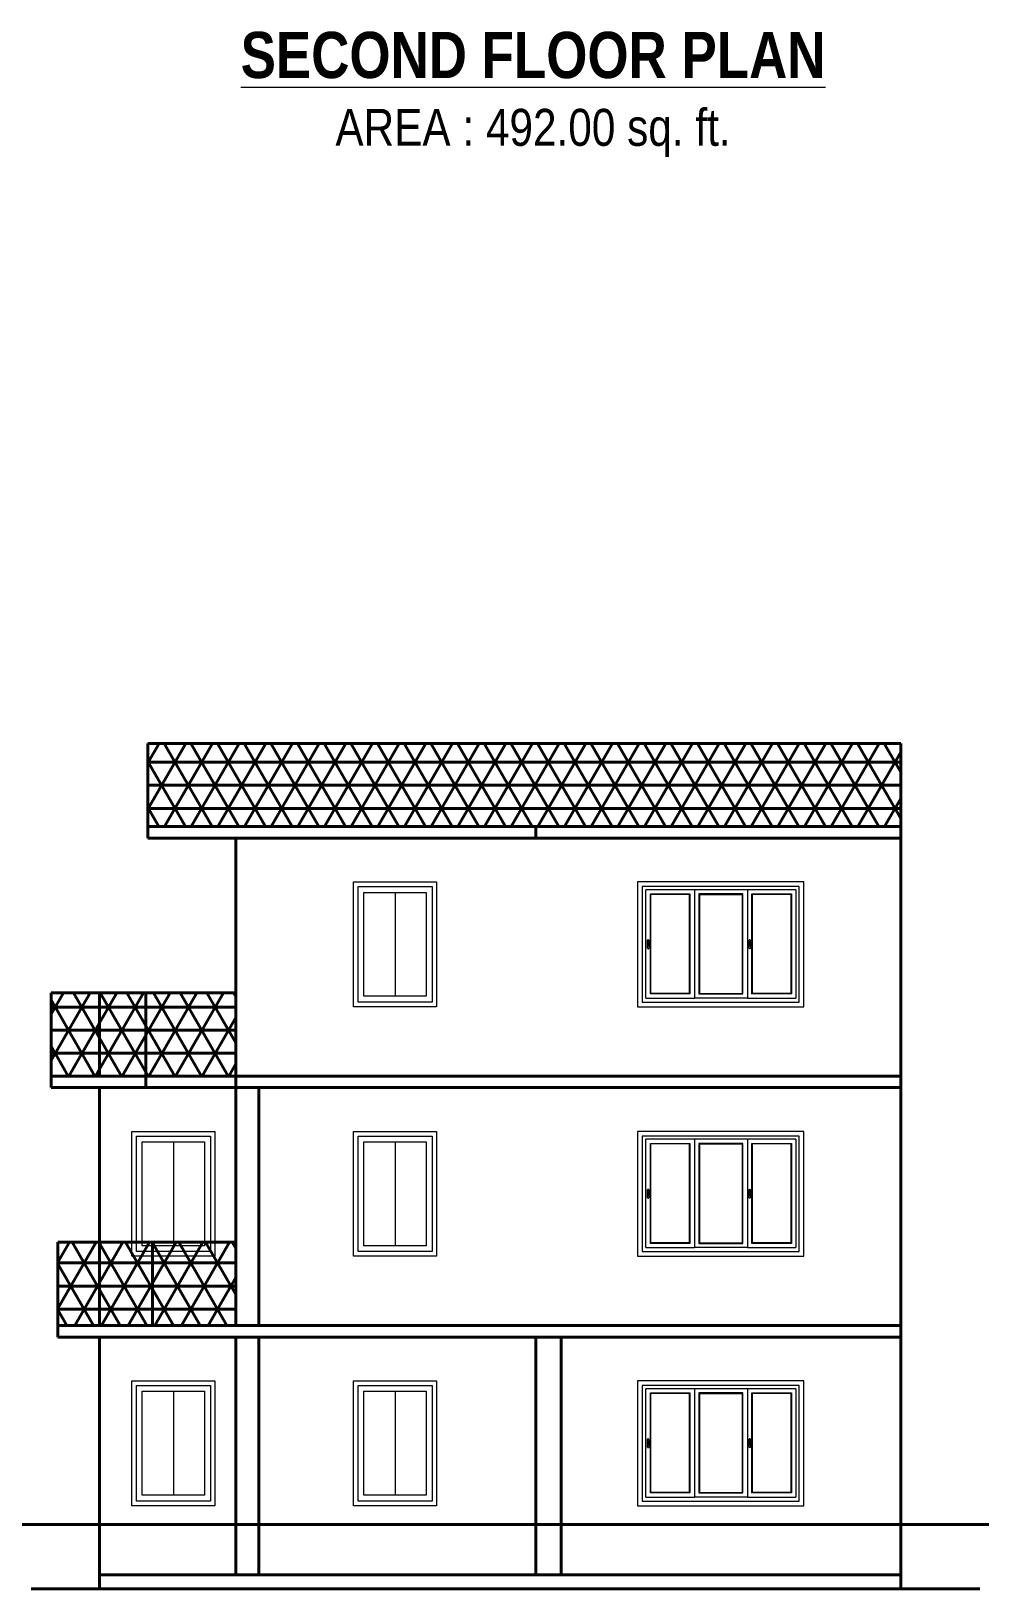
# Model space of a CAD drawing. Header units: inches. Extents: x 141029 to 166402, y -23568 to -18036.
# Drawn here: x 151082 to 151492, y -22550 to -21876 of the extents above; entities that cross this region are included whole.
import ezdxf

# ---------------------------------------------------------------- set-up
doc = ezdxf.new("R2010")
doc.units = ezdxf.units.IN
doc.header["$LTSCALE"] = 0.5
doc.header["$MEASUREMENT"] = 0
for name, color, linetype, lineweight in [('PARAPET', 50, 'Continuous', 13), ('Text-100.w', 254, 'Continuous', 9), ('wall', 1, 'Continuous', 40), ('window', 4, 'Continuous', 13)]:
    doc.layers.add(name, color=color, linetype=linetype, lineweight=lineweight)
doc.styles.add('arial', font='arial.ttf')

msp = doc.modelspace()

# ---------------------------------------------------------------- hatches: boundary and pattern name
at = {"layer": 'wall'}
h = msp.add_hatch(dxfattribs=at)
h.set_pattern_fill('NET3', color=256, scale=80, style=0)
h.set_pattern_definition([(0, (-4313.39, -352.017), (0, 10), []), (60, (-4313.39, -352.017), (-8.66025404, 5), []), (120, (-4313.39, -352.017), (-8.66025404, -5), [])])
h.paths.add_polyline_path([(151132.22, -22183.86), (151132.22, -22219.86), (151458.22, -22219.86), (151458.22, -22183.86)])
h = msp.add_hatch(dxfattribs=at)
h.set_pattern_fill('NET3', color=256, scale=80, style=0)
h.set_pattern_definition([(0, (-3845.71, -318.047), (0, 10), []), (60, (-3845.71, -318.047), (-8.66025404, 5), []), (120, (-3845.71, -318.047), (-8.66025404, -5), [])])
h.paths.add_polyline_path([(151090.22, -22327.86), (151111.22, -22327.86), (151111.22, -22291.86), (151090.22, -22291.86)])
h.paths.add_polyline_path([(151131.22, -22291.86), (151111.22, -22291.86), (151111.22, -22327.86), (151131.22, -22327.86)])
h.paths.add_polyline_path([(151131.22, -22327.86), (151170.22, -22327.86), (151170.22, -22291.86), (151131.22, -22291.86)])
h = msp.add_hatch(dxfattribs=at)
h.set_pattern_fill('NET3', color=256, scale=80, style=0)
h.set_pattern_definition([(0, (-3394.363, -328.788), (0, 10), []), (60, (-3394.363, -328.788), (-8.66025404, 5), []), (120, (-3394.363, -328.788), (-8.66025404, -5), [])])
h.paths.add_polyline_path([(151170.22, -22399.86), (151134.22, -22399.86), (151134.22, -22435.86), (151170.22, -22435.86)])
h.paths.add_polyline_path([(151111.22, -22435.86), (151134.22, -22435.86), (151134.22, -22399.86), (151111.22, -22399.86)])
h.paths.add_polyline_path([(151111.22, -22399.86), (151093.22, -22399.86), (151093.22, -22435.86), (151111.22, -22435.86)])

# ---------------------------------------------------------------- linework, layer by layer
at = {"layer": 'PARAPET'}
for p, q in [((151359.53, -22243.86), (151344.22, -22243.86)), ((151344.22, -22243.86), (151344.22, -22257.09)), ((151399.56, -22243.86), (151359.53, -22243.86)), ((151416.22, -22243.86), (151399.56, -22243.86)), ((151416.22, -22257.09), (151416.22, -22243.86)), ((151346.22, -22245.86), (151346.22, -22257.09)), ((151359.53, -22245.86), (151346.22, -22245.86)), ((151399.56, -22245.86), (151359.53, -22245.86)), ((151414.22, -22245.86), (151399.56, -22245.86)), ((151414.22, -22257.09), (151414.22, -22245.86)), ((151344.22, -22257.09), (151344.22, -22281.05)), ((151346.22, -22257.09), (151346.22, -22281.05)), ((151414.22, -22281.05), (151414.22, -22257.09)), ((151416.22, -22281.05), (151416.22, -22257.09)), ((151344.22, -22281.05), (151344.22, -22297.86)), ((151346.22, -22281.05), (151346.22, -22295.86)), ((151414.22, -22295.86), (151414.22, -22281.05)), ((151416.22, -22297.86), (151416.22, -22281.05)), ((151344.22, -22297.86), (151359.53, -22297.86)), ((151346.22, -22295.86), (151359.53, -22295.86)), ((151359.53, -22295.86), (151399.56, -22295.86)), ((151359.53, -22297.86), (151399.56, -22297.86)), ((151399.56, -22295.86), (151414.22, -22295.86)), ((151399.56, -22297.86), (151416.22, -22297.86)), ((151359.53, -22351.86), (151344.22, -22351.86)), ((151344.22, -22351.86), (151344.22, -22365.09)), ((151399.56, -22351.86), (151359.53, -22351.86)), ((151416.22, -22351.86), (151399.56, -22351.86)), ((151416.22, -22365.09), (151416.22, -22351.86)), ((151346.22, -22353.86), (151346.22, -22365.09)), ((151359.53, -22353.86), (151346.22, -22353.86)), ((151399.56, -22353.86), (151359.53, -22353.86)), ((151414.22, -22353.86), (151399.56, -22353.86)), ((151414.22, -22365.09), (151414.22, -22353.86)), ((151344.22, -22365.09), (151344.22, -22389.05)), ((151346.22, -22365.09), (151346.22, -22389.05)), ((151414.22, -22389.05), (151414.22, -22365.09)), ((151416.22, -22389.05), (151416.22, -22365.09)), ((151344.22, -22389.05), (151344.22, -22405.86)), ((151346.22, -22389.05), (151346.22, -22403.86)), ((151414.22, -22403.86), (151414.22, -22389.05)), ((151416.22, -22405.86), (151416.22, -22389.05)), ((151344.22, -22405.86), (151359.53, -22405.86)), ((151346.22, -22403.86), (151359.53, -22403.86)), ((151359.53, -22403.86), (151399.56, -22403.86)), ((151359.53, -22405.86), (151399.56, -22405.86)), ((151399.56, -22403.86), (151414.22, -22403.86)), ((151399.56, -22405.86), (151416.22, -22405.86)), ((151359.53, -22459.86), (151344.22, -22459.86)), ((151344.22, -22459.86), (151344.22, -22473.09)), ((151399.56, -22459.86), (151359.53, -22459.86)), ((151416.22, -22459.86), (151399.56, -22459.86)), ((151416.22, -22473.09), (151416.22, -22459.86)), ((151346.22, -22461.86), (151346.22, -22473.09)), ((151359.53, -22461.86), (151346.22, -22461.86)), ((151399.56, -22461.86), (151359.53, -22461.86)), ((151414.22, -22461.86), (151399.56, -22461.86)), ((151414.22, -22473.09), (151414.22, -22461.86)), ((151344.22, -22473.09), (151344.22, -22497.05)), ((151346.22, -22473.09), (151346.22, -22497.05)), ((151414.22, -22497.05), (151414.22, -22473.09)), ((151416.22, -22497.05), (151416.22, -22473.09)), ((151344.22, -22497.05), (151344.22, -22513.86)), ((151346.22, -22497.05), (151346.22, -22511.86)), ((151414.22, -22511.86), (151414.22, -22497.05)), ((151416.22, -22513.86), (151416.22, -22497.05)), ((151344.22, -22513.86), (151359.53, -22513.86)), ((151346.22, -22511.86), (151359.53, -22511.86)), ((151359.53, -22511.86), (151399.56, -22511.86)), ((151359.53, -22513.86), (151399.56, -22513.86)), ((151399.56, -22511.86), (151414.22, -22511.86)), ((151399.56, -22513.86), (151416.22, -22513.86))]:
    msp.add_line(p, q, dxfattribs=at)
at = {"layer": 'wall'}
for p, q in [((151132.22, -22183.86), (151132.22, -22224.86)), ((151132.22, -22183.86), (151458.22, -22183.86)), ((151458.22, -22183.86), (151458.22, -22549.86)), ((151132.22, -22219.86), (151458.22, -22219.86)), ((151132.22, -22224.86), (151458.22, -22224.86)), ((151170.22, -22224.86), (151170.22, -22332.86)), ((151300.22, -22224.86), (151300.22, -22219.86)), ((151090.22, -22291.86), (151170.22, -22291.86)), ((151090.22, -22332.86), (151090.22, -22291.86)), ((151111.22, -22291.86), (151111.22, -22327.86)), ((151131.22, -22291.86), (151131.22, -22332.86)), ((151090.22, -22327.86), (151458.22, -22327.86)), ((151090.22, -22332.86), (151458.22, -22332.86)), ((151111.22, -22332.86), (151111.22, -22435.86)), ((151170.22, -22435.86), (151170.22, -22328.86)), ((151180.22, -22435.86), (151180.22, -22332.86)), ((151093.22, -22440.86), (151093.22, -22399.86)), ((151093.22, -22399.86), (151170.22, -22399.86)), ((151134.22, -22399.86), (151134.22, -22435.86)), ((151093.22, -22435.86), (151458.22, -22435.86)), ((151093.22, -22440.86), (151458.22, -22440.86)), ((151111.22, -22549.86), (151111.22, -22440.86)), ((151111.22, -22440.86), (151111.22, -22549.86)), ((151170.22, -22543.86), (151170.22, -22440.86)), ((151180.22, -22440.86), (151180.22, -22543.86)), ((151300.22, -22440.86), (151300.22, -22543.86)), ((151311.22, -22440.86), (151311.22, -22543.86)), ((151111.22, -22543.86), (151458.22, -22543.86)), ((151111.22, -22543.86), (151111.22, -22549.86)), ((151081.61, -22549.86), (151492.49, -22549.86))]:
    msp.add_line(p, q, dxfattribs=at)
msp.add_xline((165204.7, -22521.97), (1, 0), dxfattribs=at)
at = {"layer": 'window'}
for p, q in [((151221.22, -22243.86), (151257.22, -22243.86)), ((151221.22, -22297.86), (151221.22, -22243.86)), ((151257.22, -22243.86), (151257.22, -22297.86)), ((151223.22, -22245.86), (151255.22, -22245.86)), ((151223.22, -22295.86), (151223.22, -22245.86)), ((151225.72, -22293.36), (151225.72, -22248.36)), ((151225.72, -22248.36), (151252.72, -22248.36)), ((151239.22, -22248.36), (151239.22, -22293.36)), ((151252.72, -22248.36), (151252.72, -22293.36)), ((151255.22, -22245.86), (151255.22, -22295.86)), ((151347.84, -22257.09), (151347.84, -22247.26)), ((151359.53, -22247.26), (151347.84, -22247.26)), ((151349.8, -22257.09), (151349.8, -22249.06)), ((151349.8, -22249.06), (151359.53, -22249.06)), ((151350.05, -22249.28), (151349.8, -22249.06)), ((151350.05, -22257.09), (151350.05, -22249.28)), ((151359.53, -22249.28), (151350.05, -22249.28)), ((151399.56, -22247.26), (151359.53, -22247.26)), ((151359.53, -22249.06), (151366.87, -22249.06)), ((151366.63, -22249.28), (151359.53, -22249.28)), ((151366.63, -22249.28), (151366.87, -22249.06)), ((151366.63, -22249.28), (151366.63, -22257.09)), ((151366.87, -22249.06), (151366.87, -22257.09)), ((151368.84, -22247.26), (151368.84, -22257.09)), ((151389.87, -22249.06), (151370.8, -22249.06)), ((151370.8, -22249.06), (151370.8, -22257.09)), ((151371.05, -22249.28), (151370.8, -22249.06)), ((151371.05, -22249.28), (151371.05, -22257.09)), ((151371.05, -22249.28), (151389.63, -22249.28)), ((151389.63, -22249.28), (151389.87, -22249.06)), ((151389.63, -22257.09), (151389.63, -22249.28)), ((151389.87, -22257.09), (151389.87, -22249.06)), ((151391.84, -22247.26), (151391.84, -22257.09)), ((151393.8, -22257.09), (151393.8, -22249.06)), ((151393.8, -22249.06), (151399.56, -22249.06)), ((151394.05, -22249.28), (151393.8, -22249.06)), ((151394.05, -22257.09), (151394.05, -22249.28)), ((151399.56, -22249.28), (151394.05, -22249.28)), ((151412.84, -22247.26), (151399.56, -22247.26)), ((151399.56, -22249.06), (151410.87, -22249.06)), ((151410.63, -22249.28), (151399.56, -22249.28)), ((151410.63, -22249.28), (151410.87, -22249.06)), ((151410.63, -22249.28), (151410.63, -22257.09)), ((151410.87, -22249.06), (151410.87, -22257.09)), ((151412.84, -22247.26), (151412.84, -22257.09)), ((151347.84, -22281.05), (151347.84, -22257.09)), ((151349.8, -22281.05), (151349.8, -22257.09)), ((151350.05, -22281.05), (151350.05, -22257.09)), ((151366.63, -22257.09), (151366.63, -22281.05)), ((151366.87, -22257.09), (151366.87, -22281.05)), ((151368.84, -22257.09), (151368.84, -22281.05)), ((151370.8, -22257.09), (151370.8, -22281.05)), ((151371.05, -22257.09), (151371.05, -22281.05)), ((151389.63, -22281.05), (151389.63, -22257.09)), ((151389.87, -22281.05), (151389.87, -22257.09)), ((151391.84, -22257.09), (151391.84, -22281.05)), ((151393.8, -22281.05), (151393.8, -22257.09)), ((151394.05, -22281.05), (151394.05, -22257.09)), ((151410.63, -22257.09), (151410.63, -22281.05)), ((151410.87, -22257.09), (151410.87, -22281.05)), ((151412.84, -22257.09), (151412.84, -22281.05)), ((151348.56, -22269.13), (151348.58, -22269.07)), ((151348.56, -22269.13), (151348.57, -22269.1)), ((151348.56, -22272.53), (151348.56, -22269.13)), ((151348.57, -22269.1), (151348.58, -22269.07)), ((151348.58, -22269.07), (151348.59, -22269.03)), ((151348.59, -22269.03), (151348.61, -22269)), ((151348.64, -22268.98), (151348.61, -22269)), ((151348.67, -22268.96), (151348.64, -22268.98)), ((151348.66, -22269.81), (151348.65, -22269.83)), ((151348.65, -22269.83), (151348.65, -22269.85)), ((151348.65, -22269.85), (151348.65, -22271.56)), ((151348.65, -22271.58), (151348.65, -22271.56)), ((151348.66, -22271.61), (151348.65, -22271.58)), ((151348.67, -22269.79), (151348.66, -22269.81)), ((151348.67, -22271.63), (151348.66, -22271.61)), ((151348.67, -22268.96), (151348.71, -22268.94)), ((151348.69, -22269.77), (151348.67, -22269.79)), ((151348.69, -22271.65), (151348.67, -22271.63)), ((151348.7, -22269.75), (151348.69, -22269.77)), ((151348.7, -22271.67), (151348.69, -22271.65)), ((151348.73, -22269.73), (151348.7, -22269.75)), ((151348.73, -22271.68), (151348.7, -22271.67)), ((151348.75, -22268.92), (151348.71, -22268.94)), ((151348.75, -22269.72), (151348.73, -22269.73)), ((151348.75, -22271.69), (151348.73, -22271.68)), ((151348.79, -22268.92), (151348.75, -22268.92)), ((151348.78, -22269.71), (151348.75, -22269.72)), ((151348.78, -22271.7), (151348.75, -22271.69)), ((151348.8, -22269.71), (151348.78, -22269.71)), ((151348.8, -22271.71), (151348.78, -22271.7)), ((151348.83, -22268.91), (151348.79, -22268.92)), ((151348.83, -22269.7), (151348.8, -22269.71)), ((151348.83, -22271.71), (151348.8, -22271.71)), ((151348.88, -22268.92), (151348.83, -22268.91)), ((151348.86, -22269.71), (151348.83, -22269.7)), ((151348.86, -22271.71), (151348.83, -22271.71)), ((151348.89, -22269.71), (151348.86, -22269.71)), ((151348.89, -22271.7), (151348.86, -22271.71)), ((151348.88, -22268.92), (151348.92, -22268.92)), ((151348.92, -22269.72), (151348.89, -22269.71)), ((151348.92, -22271.69), (151348.89, -22271.7)), ((151348.92, -22268.92), (151348.96, -22268.94)), ((151348.94, -22269.73), (151348.92, -22269.72)), ((151348.94, -22271.68), (151348.92, -22271.69)), ((151348.96, -22269.75), (151348.94, -22269.73)), ((151348.96, -22271.67), (151348.94, -22271.68)), ((151348.96, -22268.94), (151348.99, -22268.96)), ((151348.98, -22269.77), (151348.96, -22269.75)), ((151348.98, -22271.65), (151348.96, -22271.67)), ((151348.99, -22269.79), (151348.98, -22269.77)), ((151348.99, -22271.63), (151348.98, -22271.65)), ((151348.99, -22268.96), (151349.02, -22268.98)), ((151349.01, -22269.81), (151348.99, -22269.79)), ((151349.01, -22271.61), (151348.99, -22271.63)), ((151349.01, -22269.83), (151349.01, -22269.81)), ((151349.01, -22269.85), (151349.01, -22269.83)), ((151349.01, -22271.56), (151349.01, -22269.85)), ((151349.01, -22271.56), (151349.01, -22271.58)), ((151349.01, -22271.58), (151349.01, -22271.61)), ((151349.02, -22268.98), (151349.05, -22269)), ((151349.07, -22269.03), (151349.05, -22269)), ((151349.09, -22269.07), (151349.07, -22269.03)), ((151349.1, -22269.1), (151349.09, -22269.07)), ((151349.1, -22269.1), (151349.1, -22269.13)), ((151349.1, -22269.13), (151349.1, -22272.53)), ((151392.56, -22269.13), (151392.58, -22269.07)), ((151392.56, -22269.13), (151392.57, -22269.1)), ((151392.56, -22272.53), (151392.56, -22269.13)), ((151392.57, -22269.1), (151392.58, -22269.07)), ((151392.58, -22269.07), (151392.59, -22269.03)), ((151392.59, -22269.03), (151392.61, -22269)), ((151392.64, -22268.98), (151392.61, -22269)), ((151392.67, -22268.96), (151392.64, -22268.98)), ((151392.66, -22269.81), (151392.65, -22269.83)), ((151392.65, -22269.83), (151392.65, -22269.85)), ((151392.65, -22269.85), (151392.65, -22271.56)), ((151392.65, -22271.58), (151392.65, -22271.56)), ((151392.66, -22271.61), (151392.65, -22271.58)), ((151392.67, -22269.79), (151392.66, -22269.81)), ((151392.67, -22271.63), (151392.66, -22271.61)), ((151392.67, -22268.96), (151392.71, -22268.94)), ((151392.69, -22269.77), (151392.67, -22269.79)), ((151392.69, -22271.65), (151392.67, -22271.63)), ((151392.7, -22269.75), (151392.69, -22269.77)), ((151392.7, -22271.67), (151392.69, -22271.65)), ((151392.73, -22269.73), (151392.7, -22269.75)), ((151392.73, -22271.68), (151392.7, -22271.67)), ((151392.75, -22268.92), (151392.71, -22268.94)), ((151392.75, -22269.72), (151392.73, -22269.73)), ((151392.75, -22271.69), (151392.73, -22271.68)), ((151392.79, -22268.92), (151392.75, -22268.92)), ((151392.78, -22269.71), (151392.75, -22269.72)), ((151392.78, -22271.7), (151392.75, -22271.69)), ((151392.8, -22269.71), (151392.78, -22269.71)), ((151392.8, -22271.71), (151392.78, -22271.7)), ((151392.83, -22268.91), (151392.79, -22268.92)), ((151392.83, -22269.7), (151392.8, -22269.71)), ((151392.83, -22271.71), (151392.8, -22271.71)), ((151392.88, -22268.92), (151392.83, -22268.91)), ((151392.86, -22269.71), (151392.83, -22269.7)), ((151392.86, -22271.71), (151392.83, -22271.71)), ((151392.89, -22269.71), (151392.86, -22269.71)), ((151392.89, -22271.7), (151392.86, -22271.71)), ((151392.88, -22268.92), (151392.92, -22268.92)), ((151392.92, -22269.72), (151392.89, -22269.71)), ((151392.92, -22271.69), (151392.89, -22271.7)), ((151392.92, -22268.92), (151392.96, -22268.94)), ((151392.94, -22269.73), (151392.92, -22269.72)), ((151392.94, -22271.68), (151392.92, -22271.69)), ((151392.96, -22269.75), (151392.94, -22269.73)), ((151392.96, -22271.67), (151392.94, -22271.68)), ((151392.96, -22268.94), (151392.99, -22268.96)), ((151392.98, -22269.77), (151392.96, -22269.75)), ((151392.98, -22271.65), (151392.96, -22271.67)), ((151392.99, -22269.79), (151392.98, -22269.77)), ((151392.99, -22271.63), (151392.98, -22271.65)), ((151392.99, -22268.96), (151393.02, -22268.98)), ((151393.01, -22269.81), (151392.99, -22269.79)), ((151393.01, -22271.61), (151392.99, -22271.63)), ((151393.01, -22269.83), (151393.01, -22269.81)), ((151393.01, -22269.85), (151393.01, -22269.83)), ((151393.01, -22271.56), (151393.01, -22269.85)), ((151393.01, -22271.56), (151393.01, -22271.58)), ((151393.01, -22271.58), (151393.01, -22271.61)), ((151393.02, -22268.98), (151393.05, -22269)), ((151393.07, -22269.03), (151393.05, -22269)), ((151393.09, -22269.07), (151393.07, -22269.03)), ((151393.1, -22269.1), (151393.09, -22269.07)), ((151393.1, -22269.1), (151393.1, -22269.13)), ((151393.1, -22269.13), (151393.1, -22272.53)), ((151348.57, -22272.56), (151348.56, -22272.53)), ((151348.58, -22272.59), (151348.57, -22272.56)), ((151348.58, -22272.59), (151348.59, -22272.63)), ((151348.59, -22272.63), (151348.61, -22272.66)), ((151348.61, -22272.66), (151348.64, -22272.68)), ((151348.67, -22272.7), (151348.64, -22272.68)), ((151348.71, -22272.72), (151348.67, -22272.7)), ((151348.71, -22272.72), (151348.75, -22272.74)), ((151348.79, -22272.74), (151348.75, -22272.74)), ((151348.83, -22272.75), (151348.79, -22272.74)), ((151348.83, -22272.75), (151348.88, -22272.74)), ((151348.88, -22272.74), (151348.92, -22272.74)), ((151348.96, -22272.72), (151348.92, -22272.74)), ((151348.99, -22272.7), (151348.96, -22272.72)), ((151348.99, -22272.7), (151349.02, -22272.68)), ((151349.02, -22272.68), (151349.05, -22272.66)), ((151349.05, -22272.66), (151349.07, -22272.63)), ((151349.09, -22272.59), (151349.07, -22272.63)), ((151349.1, -22272.53), (151349.09, -22272.59)), ((151349.1, -22272.56), (151349.09, -22272.59)), ((151349.1, -22272.56), (151349.1, -22272.53)), ((151392.57, -22272.56), (151392.56, -22272.53)), ((151392.58, -22272.59), (151392.57, -22272.56)), ((151392.58, -22272.59), (151392.59, -22272.63)), ((151392.59, -22272.63), (151392.61, -22272.66)), ((151392.61, -22272.66), (151392.64, -22272.68)), ((151392.67, -22272.7), (151392.64, -22272.68)), ((151392.71, -22272.72), (151392.67, -22272.7)), ((151392.71, -22272.72), (151392.75, -22272.74)), ((151392.79, -22272.74), (151392.75, -22272.74)), ((151392.83, -22272.75), (151392.79, -22272.74)), ((151392.83, -22272.75), (151392.88, -22272.74)), ((151392.88, -22272.74), (151392.92, -22272.74)), ((151392.96, -22272.72), (151392.92, -22272.74)), ((151392.99, -22272.7), (151392.96, -22272.72)), ((151392.99, -22272.7), (151393.02, -22272.68)), ((151393.02, -22272.68), (151393.05, -22272.66)), ((151393.05, -22272.66), (151393.07, -22272.63)), ((151393.09, -22272.59), (151393.07, -22272.63)), ((151393.1, -22272.53), (151393.09, -22272.59)), ((151393.1, -22272.56), (151393.09, -22272.59)), ((151393.1, -22272.56), (151393.1, -22272.53)), ((151347.84, -22294.15), (151347.84, -22281.05)), ((151349.8, -22292.35), (151349.8, -22281.05)), ((151350.05, -22292.12), (151350.05, -22281.05)), ((151366.63, -22281.05), (151366.63, -22292.12)), ((151366.87, -22281.05), (151366.87, -22292.35)), ((151368.84, -22281.05), (151368.84, -22294.15)), ((151370.8, -22281.05), (151370.8, -22292.35)), ((151371.05, -22281.05), (151371.05, -22292.12)), ((151389.63, -22292.12), (151389.63, -22281.05)), ((151389.87, -22292.35), (151389.87, -22281.05)), ((151391.84, -22281.05), (151391.84, -22294.15)), ((151393.8, -22292.35), (151393.8, -22281.05)), ((151394.05, -22292.12), (151394.05, -22281.05)), ((151410.63, -22281.05), (151410.63, -22292.12)), ((151410.87, -22281.05), (151410.87, -22292.35)), ((151412.84, -22281.05), (151412.84, -22294.15)), ((151349.8, -22292.35), (151350.05, -22292.12)), ((151359.53, -22292.35), (151349.8, -22292.35)), ((151359.53, -22292.12), (151350.05, -22292.12)), ((151366.63, -22292.12), (151359.53, -22292.12)), ((151366.87, -22292.35), (151359.53, -22292.35)), ((151366.63, -22292.12), (151366.87, -22292.35)), ((151371.05, -22292.12), (151370.8, -22292.35)), ((151370.8, -22292.35), (151389.87, -22292.35)), ((151371.05, -22292.12), (151389.63, -22292.12)), ((151389.87, -22292.35), (151389.63, -22292.12)), ((151393.8, -22292.35), (151394.05, -22292.12)), ((151399.56, -22292.35), (151393.8, -22292.35)), ((151399.56, -22292.12), (151394.05, -22292.12)), ((151410.63, -22292.12), (151399.56, -22292.12)), ((151410.87, -22292.35), (151399.56, -22292.35)), ((151410.63, -22292.12), (151410.87, -22292.35)), ((151257.22, -22297.86), (151221.22, -22297.86)), ((151255.22, -22295.86), (151223.22, -22295.86)), ((151252.72, -22293.36), (151225.72, -22293.36)), ((151347.84, -22294.15), (151359.53, -22294.15)), ((151359.53, -22294.15), (151368.84, -22294.15)), ((151391.84, -22294.15), (151368.84, -22294.15)), ((151391.84, -22294.15), (151399.56, -22294.15)), ((151399.56, -22294.15), (151412.84, -22294.15)), ((151125.22, -22351.86), (151161.22, -22351.86)), ((151125.22, -22405.86), (151125.22, -22351.86)), ((151161.22, -22351.86), (151161.22, -22405.86)), ((151221.22, -22351.86), (151257.22, -22351.86)), ((151221.22, -22405.86), (151221.22, -22351.86)), ((151257.22, -22351.86), (151257.22, -22405.86)), ((151127.22, -22353.86), (151159.22, -22353.86)), ((151127.22, -22403.86), (151127.22, -22353.86)), ((151129.72, -22401.36), (151129.72, -22356.36)), ((151129.72, -22356.36), (151156.72, -22356.36)), ((151143.22, -22356.36), (151143.22, -22401.36)), ((151156.72, -22356.36), (151156.72, -22401.36)), ((151159.22, -22353.86), (151159.22, -22403.86)), ((151223.22, -22353.86), (151255.22, -22353.86)), ((151223.22, -22403.86), (151223.22, -22353.86)), ((151225.72, -22401.36), (151225.72, -22356.36)), ((151225.72, -22356.36), (151252.72, -22356.36)), ((151239.22, -22356.36), (151239.22, -22401.36)), ((151252.72, -22356.36), (151252.72, -22401.36)), ((151255.22, -22353.86), (151255.22, -22403.86)), ((151347.84, -22365.09), (151347.84, -22355.26)), ((151359.53, -22355.26), (151347.84, -22355.26)), ((151349.8, -22365.09), (151349.8, -22357.06)), ((151349.8, -22357.06), (151359.53, -22357.06)), ((151350.05, -22357.28), (151349.8, -22357.06)), ((151350.05, -22365.09), (151350.05, -22357.28)), ((151359.53, -22357.28), (151350.05, -22357.28)), ((151399.56, -22355.26), (151359.53, -22355.26)), ((151359.53, -22357.06), (151366.87, -22357.06)), ((151366.63, -22357.28), (151359.53, -22357.28)), ((151366.63, -22357.28), (151366.87, -22357.06)), ((151366.63, -22357.28), (151366.63, -22365.09)), ((151366.87, -22357.06), (151366.87, -22365.09)), ((151368.84, -22355.26), (151368.84, -22365.09)), ((151389.87, -22357.06), (151370.8, -22357.06)), ((151370.8, -22357.06), (151370.8, -22365.09)), ((151371.05, -22357.28), (151370.8, -22357.06)), ((151371.05, -22357.28), (151371.05, -22365.09)), ((151371.05, -22357.28), (151389.63, -22357.28)), ((151389.63, -22357.28), (151389.87, -22357.06)), ((151389.63, -22365.09), (151389.63, -22357.28)), ((151389.87, -22365.09), (151389.87, -22357.06)), ((151391.84, -22355.26), (151391.84, -22365.09)), ((151393.8, -22365.09), (151393.8, -22357.06)), ((151393.8, -22357.06), (151399.56, -22357.06)), ((151394.05, -22357.28), (151393.8, -22357.06)), ((151394.05, -22365.09), (151394.05, -22357.28)), ((151399.56, -22357.28), (151394.05, -22357.28)), ((151412.84, -22355.26), (151399.56, -22355.26)), ((151399.56, -22357.06), (151410.87, -22357.06)), ((151410.63, -22357.28), (151399.56, -22357.28)), ((151410.63, -22357.28), (151410.87, -22357.06)), ((151410.63, -22357.28), (151410.63, -22365.09)), ((151410.87, -22357.06), (151410.87, -22365.09)), ((151412.84, -22355.26), (151412.84, -22365.09)), ((151347.84, -22389.05), (151347.84, -22365.09)), ((151349.8, -22389.05), (151349.8, -22365.09)), ((151350.05, -22389.05), (151350.05, -22365.09)), ((151366.63, -22365.09), (151366.63, -22389.05)), ((151366.87, -22365.09), (151366.87, -22389.05)), ((151368.84, -22365.09), (151368.84, -22389.05)), ((151370.8, -22365.09), (151370.8, -22389.05)), ((151371.05, -22365.09), (151371.05, -22389.05)), ((151389.63, -22389.05), (151389.63, -22365.09)), ((151389.87, -22389.05), (151389.87, -22365.09)), ((151391.84, -22365.09), (151391.84, -22389.05)), ((151393.8, -22389.05), (151393.8, -22365.09)), ((151394.05, -22389.05), (151394.05, -22365.09)), ((151410.63, -22365.09), (151410.63, -22389.05)), ((151410.87, -22365.09), (151410.87, -22389.05)), ((151412.84, -22365.09), (151412.84, -22389.05)), ((151348.56, -22377.13), (151348.58, -22377.07)), ((151348.56, -22377.13), (151348.57, -22377.1)), ((151348.56, -22380.53), (151348.56, -22377.13)), ((151348.57, -22377.1), (151348.58, -22377.07)), ((151348.58, -22377.07), (151348.59, -22377.03)), ((151348.59, -22377.03), (151348.61, -22377)), ((151348.64, -22376.98), (151348.61, -22377)), ((151348.67, -22376.96), (151348.64, -22376.98)), ((151348.66, -22377.81), (151348.65, -22377.83)), ((151348.65, -22377.83), (151348.65, -22377.85)), ((151348.65, -22377.85), (151348.65, -22379.56)), ((151348.65, -22379.58), (151348.65, -22379.56)), ((151348.66, -22379.61), (151348.65, -22379.58)), ((151348.67, -22377.79), (151348.66, -22377.81)), ((151348.67, -22379.63), (151348.66, -22379.61)), ((151348.67, -22376.96), (151348.71, -22376.94)), ((151348.69, -22377.77), (151348.67, -22377.79)), ((151348.69, -22379.65), (151348.67, -22379.63)), ((151348.7, -22377.75), (151348.69, -22377.77)), ((151348.7, -22379.67), (151348.69, -22379.65)), ((151348.73, -22377.73), (151348.7, -22377.75)), ((151348.73, -22379.68), (151348.7, -22379.67)), ((151348.75, -22376.92), (151348.71, -22376.94)), ((151348.75, -22377.72), (151348.73, -22377.73)), ((151348.75, -22379.69), (151348.73, -22379.68)), ((151348.79, -22376.92), (151348.75, -22376.92)), ((151348.78, -22377.71), (151348.75, -22377.72)), ((151348.78, -22379.7), (151348.75, -22379.69)), ((151348.8, -22377.71), (151348.78, -22377.71)), ((151348.8, -22379.71), (151348.78, -22379.7)), ((151348.83, -22376.91), (151348.79, -22376.92)), ((151348.83, -22377.7), (151348.8, -22377.71)), ((151348.83, -22379.71), (151348.8, -22379.71)), ((151348.88, -22376.92), (151348.83, -22376.91)), ((151348.86, -22377.71), (151348.83, -22377.7)), ((151348.86, -22379.71), (151348.83, -22379.71)), ((151348.89, -22377.71), (151348.86, -22377.71)), ((151348.89, -22379.7), (151348.86, -22379.71)), ((151348.88, -22376.92), (151348.92, -22376.92)), ((151348.92, -22377.72), (151348.89, -22377.71)), ((151348.92, -22379.69), (151348.89, -22379.7)), ((151348.92, -22376.92), (151348.96, -22376.94)), ((151348.94, -22377.73), (151348.92, -22377.72)), ((151348.94, -22379.68), (151348.92, -22379.69)), ((151348.96, -22377.75), (151348.94, -22377.73)), ((151348.96, -22379.67), (151348.94, -22379.68)), ((151348.96, -22376.94), (151348.99, -22376.96)), ((151348.98, -22377.77), (151348.96, -22377.75)), ((151348.98, -22379.65), (151348.96, -22379.67)), ((151348.99, -22377.79), (151348.98, -22377.77)), ((151348.99, -22379.63), (151348.98, -22379.65)), ((151348.99, -22376.96), (151349.02, -22376.98)), ((151349.01, -22377.81), (151348.99, -22377.79)), ((151349.01, -22379.61), (151348.99, -22379.63)), ((151349.01, -22377.83), (151349.01, -22377.81)), ((151349.01, -22377.85), (151349.01, -22377.83)), ((151349.01, -22379.56), (151349.01, -22377.85)), ((151349.01, -22379.56), (151349.01, -22379.58)), ((151349.01, -22379.58), (151349.01, -22379.61)), ((151349.02, -22376.98), (151349.05, -22377)), ((151349.07, -22377.03), (151349.05, -22377)), ((151349.09, -22377.07), (151349.07, -22377.03)), ((151349.1, -22377.1), (151349.09, -22377.07)), ((151349.1, -22377.1), (151349.1, -22377.13)), ((151349.1, -22377.13), (151349.1, -22380.53)), ((151392.56, -22377.13), (151392.58, -22377.07)), ((151392.56, -22377.13), (151392.57, -22377.1)), ((151392.56, -22380.53), (151392.56, -22377.13)), ((151392.57, -22377.1), (151392.58, -22377.07)), ((151392.58, -22377.07), (151392.59, -22377.03)), ((151392.59, -22377.03), (151392.61, -22377)), ((151392.64, -22376.98), (151392.61, -22377)), ((151392.67, -22376.96), (151392.64, -22376.98)), ((151392.66, -22377.81), (151392.65, -22377.83)), ((151392.65, -22377.83), (151392.65, -22377.85)), ((151392.65, -22377.85), (151392.65, -22379.56)), ((151392.65, -22379.58), (151392.65, -22379.56)), ((151392.66, -22379.61), (151392.65, -22379.58)), ((151392.67, -22377.79), (151392.66, -22377.81)), ((151392.67, -22379.63), (151392.66, -22379.61)), ((151392.67, -22376.96), (151392.71, -22376.94)), ((151392.69, -22377.77), (151392.67, -22377.79)), ((151392.69, -22379.65), (151392.67, -22379.63)), ((151392.7, -22377.75), (151392.69, -22377.77)), ((151392.7, -22379.67), (151392.69, -22379.65)), ((151392.73, -22377.73), (151392.7, -22377.75)), ((151392.73, -22379.68), (151392.7, -22379.67)), ((151392.75, -22376.92), (151392.71, -22376.94)), ((151392.75, -22377.72), (151392.73, -22377.73)), ((151392.75, -22379.69), (151392.73, -22379.68)), ((151392.79, -22376.92), (151392.75, -22376.92)), ((151392.78, -22377.71), (151392.75, -22377.72)), ((151392.78, -22379.7), (151392.75, -22379.69)), ((151392.8, -22377.71), (151392.78, -22377.71)), ((151392.8, -22379.71), (151392.78, -22379.7)), ((151392.83, -22376.91), (151392.79, -22376.92)), ((151392.83, -22377.7), (151392.8, -22377.71)), ((151392.83, -22379.71), (151392.8, -22379.71)), ((151392.88, -22376.92), (151392.83, -22376.91)), ((151392.86, -22377.71), (151392.83, -22377.7)), ((151392.86, -22379.71), (151392.83, -22379.71)), ((151392.89, -22377.71), (151392.86, -22377.71)), ((151392.89, -22379.7), (151392.86, -22379.71)), ((151392.88, -22376.92), (151392.92, -22376.92)), ((151392.92, -22377.72), (151392.89, -22377.71)), ((151392.92, -22379.69), (151392.89, -22379.7)), ((151392.92, -22376.92), (151392.96, -22376.94)), ((151392.94, -22377.73), (151392.92, -22377.72)), ((151392.94, -22379.68), (151392.92, -22379.69)), ((151392.96, -22377.75), (151392.94, -22377.73)), ((151392.96, -22379.67), (151392.94, -22379.68)), ((151392.96, -22376.94), (151392.99, -22376.96)), ((151392.98, -22377.77), (151392.96, -22377.75)), ((151392.98, -22379.65), (151392.96, -22379.67)), ((151392.99, -22377.79), (151392.98, -22377.77)), ((151392.99, -22379.63), (151392.98, -22379.65)), ((151392.99, -22376.96), (151393.02, -22376.98)), ((151393.01, -22377.81), (151392.99, -22377.79)), ((151393.01, -22379.61), (151392.99, -22379.63)), ((151393.01, -22377.83), (151393.01, -22377.81)), ((151393.01, -22377.85), (151393.01, -22377.83)), ((151393.01, -22379.56), (151393.01, -22377.85)), ((151393.01, -22379.56), (151393.01, -22379.58)), ((151393.01, -22379.58), (151393.01, -22379.61)), ((151393.02, -22376.98), (151393.05, -22377)), ((151393.07, -22377.03), (151393.05, -22377)), ((151393.09, -22377.07), (151393.07, -22377.03)), ((151393.1, -22377.1), (151393.09, -22377.07)), ((151393.1, -22377.1), (151393.1, -22377.13)), ((151393.1, -22377.13), (151393.1, -22380.53)), ((151348.57, -22380.56), (151348.56, -22380.53)), ((151348.58, -22380.59), (151348.57, -22380.56)), ((151348.58, -22380.59), (151348.59, -22380.63)), ((151348.59, -22380.63), (151348.61, -22380.66)), ((151348.61, -22380.66), (151348.64, -22380.68)), ((151348.67, -22380.7), (151348.64, -22380.68)), ((151348.71, -22380.72), (151348.67, -22380.7)), ((151348.71, -22380.72), (151348.75, -22380.74)), ((151348.79, -22380.74), (151348.75, -22380.74)), ((151348.83, -22380.75), (151348.79, -22380.74)), ((151348.83, -22380.75), (151348.88, -22380.74)), ((151348.88, -22380.74), (151348.92, -22380.74)), ((151348.96, -22380.72), (151348.92, -22380.74)), ((151348.99, -22380.7), (151348.96, -22380.72)), ((151348.99, -22380.7), (151349.02, -22380.68)), ((151349.02, -22380.68), (151349.05, -22380.66)), ((151349.05, -22380.66), (151349.07, -22380.63)), ((151349.09, -22380.59), (151349.07, -22380.63)), ((151349.1, -22380.53), (151349.09, -22380.59)), ((151349.1, -22380.56), (151349.09, -22380.59)), ((151349.1, -22380.56), (151349.1, -22380.53)), ((151392.57, -22380.56), (151392.56, -22380.53)), ((151392.58, -22380.59), (151392.57, -22380.56)), ((151392.58, -22380.59), (151392.59, -22380.63)), ((151392.59, -22380.63), (151392.61, -22380.66)), ((151392.61, -22380.66), (151392.64, -22380.68)), ((151392.67, -22380.7), (151392.64, -22380.68)), ((151392.71, -22380.72), (151392.67, -22380.7)), ((151392.71, -22380.72), (151392.75, -22380.74)), ((151392.79, -22380.74), (151392.75, -22380.74)), ((151392.83, -22380.75), (151392.79, -22380.74)), ((151392.83, -22380.75), (151392.88, -22380.74)), ((151392.88, -22380.74), (151392.92, -22380.74)), ((151392.96, -22380.72), (151392.92, -22380.74)), ((151392.99, -22380.7), (151392.96, -22380.72)), ((151392.99, -22380.7), (151393.02, -22380.68)), ((151393.02, -22380.68), (151393.05, -22380.66)), ((151393.05, -22380.66), (151393.07, -22380.63)), ((151393.09, -22380.59), (151393.07, -22380.63)), ((151393.1, -22380.53), (151393.09, -22380.59)), ((151393.1, -22380.56), (151393.09, -22380.59)), ((151393.1, -22380.56), (151393.1, -22380.53)), ((151347.84, -22402.15), (151347.84, -22389.05)), ((151349.8, -22400.35), (151349.8, -22389.05)), ((151350.05, -22400.12), (151350.05, -22389.05)), ((151366.63, -22389.05), (151366.63, -22400.12)), ((151366.87, -22389.05), (151366.87, -22400.35)), ((151368.84, -22389.05), (151368.84, -22402.15)), ((151370.8, -22389.05), (151370.8, -22400.35)), ((151371.05, -22389.05), (151371.05, -22400.12)), ((151389.63, -22400.12), (151389.63, -22389.05)), ((151389.87, -22400.35), (151389.87, -22389.05)), ((151391.84, -22389.05), (151391.84, -22402.15)), ((151393.8, -22400.35), (151393.8, -22389.05)), ((151394.05, -22400.12), (151394.05, -22389.05)), ((151410.63, -22389.05), (151410.63, -22400.12)), ((151410.87, -22389.05), (151410.87, -22400.35)), ((151412.84, -22389.05), (151412.84, -22402.15)), ((151349.8, -22400.35), (151350.05, -22400.12)), ((151359.53, -22400.35), (151349.8, -22400.35)), ((151359.53, -22400.12), (151350.05, -22400.12)), ((151366.63, -22400.12), (151359.53, -22400.12)), ((151366.87, -22400.35), (151359.53, -22400.35)), ((151366.63, -22400.12), (151366.87, -22400.35)), ((151371.05, -22400.12), (151370.8, -22400.35)), ((151370.8, -22400.35), (151389.87, -22400.35)), ((151371.05, -22400.12), (151389.63, -22400.12)), ((151389.87, -22400.35), (151389.63, -22400.12)), ((151393.8, -22400.35), (151394.05, -22400.12)), ((151399.56, -22400.35), (151393.8, -22400.35)), ((151399.56, -22400.12), (151394.05, -22400.12)), ((151410.63, -22400.12), (151399.56, -22400.12)), ((151410.87, -22400.35), (151399.56, -22400.35)), ((151410.63, -22400.12), (151410.87, -22400.35)), ((151161.22, -22405.86), (151125.22, -22405.86)), ((151159.22, -22403.86), (151127.22, -22403.86)), ((151156.72, -22401.36), (151129.72, -22401.36)), ((151257.22, -22405.86), (151221.22, -22405.86)), ((151255.22, -22403.86), (151223.22, -22403.86)), ((151252.72, -22401.36), (151225.72, -22401.36)), ((151347.84, -22402.15), (151359.53, -22402.15)), ((151359.53, -22402.15), (151368.84, -22402.15)), ((151391.84, -22402.15), (151368.84, -22402.15)), ((151391.84, -22402.15), (151399.56, -22402.15)), ((151399.56, -22402.15), (151412.84, -22402.15)), ((151125.22, -22459.86), (151161.22, -22459.86)), ((151125.22, -22513.86), (151125.22, -22459.86)), ((151161.22, -22459.86), (151161.22, -22513.86)), ((151221.22, -22459.86), (151257.22, -22459.86)), ((151221.22, -22513.86), (151221.22, -22459.86)), ((151257.22, -22459.86), (151257.22, -22513.86)), ((151127.22, -22461.86), (151159.22, -22461.86)), ((151127.22, -22511.86), (151127.22, -22461.86)), ((151129.72, -22509.36), (151129.72, -22464.36)), ((151129.72, -22464.36), (151156.72, -22464.36)), ((151143.22, -22464.36), (151143.22, -22509.36)), ((151156.72, -22464.36), (151156.72, -22509.36)), ((151159.22, -22461.86), (151159.22, -22511.86)), ((151223.22, -22461.86), (151255.22, -22461.86)), ((151223.22, -22511.86), (151223.22, -22461.86)), ((151225.72, -22509.36), (151225.72, -22464.36)), ((151225.72, -22464.36), (151252.72, -22464.36)), ((151239.22, -22464.36), (151239.22, -22509.36)), ((151252.72, -22464.36), (151252.72, -22509.36)), ((151255.22, -22461.86), (151255.22, -22511.86)), ((151347.84, -22473.09), (151347.84, -22463.26)), ((151359.53, -22463.26), (151347.84, -22463.26)), ((151349.8, -22473.09), (151349.8, -22465.06)), ((151349.8, -22465.06), (151359.53, -22465.06)), ((151350.05, -22465.28), (151349.8, -22465.06)), ((151350.05, -22473.09), (151350.05, -22465.28)), ((151359.53, -22465.28), (151350.05, -22465.28)), ((151399.56, -22463.26), (151359.53, -22463.26)), ((151359.53, -22465.06), (151366.87, -22465.06)), ((151366.63, -22465.28), (151359.53, -22465.28)), ((151366.63, -22465.28), (151366.87, -22465.06)), ((151366.63, -22465.28), (151366.63, -22473.09)), ((151366.87, -22465.06), (151366.87, -22473.09)), ((151368.84, -22463.26), (151368.84, -22473.09)), ((151389.87, -22465.06), (151370.8, -22465.06)), ((151370.8, -22465.06), (151370.8, -22473.09)), ((151371.05, -22465.28), (151370.8, -22465.06)), ((151371.05, -22465.28), (151371.05, -22473.09)), ((151371.05, -22465.28), (151389.63, -22465.28)), ((151389.63, -22465.28), (151389.87, -22465.06)), ((151389.63, -22473.09), (151389.63, -22465.28)), ((151389.87, -22473.09), (151389.87, -22465.06)), ((151391.84, -22463.26), (151391.84, -22473.09)), ((151393.8, -22473.09), (151393.8, -22465.06)), ((151393.8, -22465.06), (151399.56, -22465.06)), ((151394.05, -22465.28), (151393.8, -22465.06)), ((151394.05, -22473.09), (151394.05, -22465.28)), ((151399.56, -22465.28), (151394.05, -22465.28)), ((151412.84, -22463.26), (151399.56, -22463.26)), ((151399.56, -22465.06), (151410.87, -22465.06)), ((151410.63, -22465.28), (151399.56, -22465.28)), ((151410.63, -22465.28), (151410.87, -22465.06)), ((151410.63, -22465.28), (151410.63, -22473.09)), ((151410.87, -22465.06), (151410.87, -22473.09)), ((151412.84, -22463.26), (151412.84, -22473.09)), ((151347.84, -22497.05), (151347.84, -22473.09)), ((151349.8, -22497.05), (151349.8, -22473.09)), ((151350.05, -22497.05), (151350.05, -22473.09)), ((151366.63, -22473.09), (151366.63, -22497.05)), ((151366.87, -22473.09), (151366.87, -22497.05)), ((151368.84, -22473.09), (151368.84, -22497.05)), ((151370.8, -22473.09), (151370.8, -22497.05)), ((151371.05, -22473.09), (151371.05, -22497.05)), ((151389.63, -22497.05), (151389.63, -22473.09)), ((151389.87, -22497.05), (151389.87, -22473.09)), ((151391.84, -22473.09), (151391.84, -22497.05)), ((151393.8, -22497.05), (151393.8, -22473.09)), ((151394.05, -22497.05), (151394.05, -22473.09)), ((151410.63, -22473.09), (151410.63, -22497.05)), ((151410.87, -22473.09), (151410.87, -22497.05)), ((151412.84, -22473.09), (151412.84, -22497.05)), ((151348.56, -22485.13), (151348.58, -22485.07)), ((151348.56, -22485.13), (151348.57, -22485.1)), ((151348.56, -22488.53), (151348.56, -22485.13)), ((151348.57, -22485.1), (151348.58, -22485.07)), ((151348.58, -22485.07), (151348.59, -22485.03)), ((151348.59, -22485.03), (151348.61, -22485)), ((151348.64, -22484.98), (151348.61, -22485)), ((151348.67, -22484.96), (151348.64, -22484.98)), ((151348.66, -22485.81), (151348.65, -22485.83)), ((151348.65, -22485.83), (151348.65, -22485.85)), ((151348.65, -22485.85), (151348.65, -22487.56)), ((151348.65, -22487.58), (151348.65, -22487.56)), ((151348.66, -22487.61), (151348.65, -22487.58)), ((151348.67, -22485.79), (151348.66, -22485.81)), ((151348.67, -22487.63), (151348.66, -22487.61)), ((151348.67, -22484.96), (151348.71, -22484.94)), ((151348.69, -22485.77), (151348.67, -22485.79)), ((151348.69, -22487.65), (151348.67, -22487.63)), ((151348.7, -22485.75), (151348.69, -22485.77)), ((151348.7, -22487.67), (151348.69, -22487.65)), ((151348.73, -22485.73), (151348.7, -22485.75)), ((151348.73, -22487.68), (151348.7, -22487.67)), ((151348.75, -22484.92), (151348.71, -22484.94)), ((151348.75, -22485.72), (151348.73, -22485.73)), ((151348.75, -22487.69), (151348.73, -22487.68)), ((151348.79, -22484.92), (151348.75, -22484.92)), ((151348.78, -22485.71), (151348.75, -22485.72)), ((151348.78, -22487.7), (151348.75, -22487.69)), ((151348.8, -22485.71), (151348.78, -22485.71)), ((151348.8, -22487.71), (151348.78, -22487.7)), ((151348.83, -22484.91), (151348.79, -22484.92)), ((151348.83, -22485.7), (151348.8, -22485.71)), ((151348.83, -22487.71), (151348.8, -22487.71)), ((151348.88, -22484.92), (151348.83, -22484.91)), ((151348.86, -22485.71), (151348.83, -22485.7)), ((151348.86, -22487.71), (151348.83, -22487.71)), ((151348.89, -22485.71), (151348.86, -22485.71)), ((151348.89, -22487.7), (151348.86, -22487.71)), ((151348.88, -22484.92), (151348.92, -22484.92)), ((151348.92, -22485.72), (151348.89, -22485.71)), ((151348.92, -22487.69), (151348.89, -22487.7)), ((151348.92, -22484.92), (151348.96, -22484.94)), ((151348.94, -22485.73), (151348.92, -22485.72)), ((151348.94, -22487.68), (151348.92, -22487.69)), ((151348.96, -22485.75), (151348.94, -22485.73)), ((151348.96, -22487.67), (151348.94, -22487.68)), ((151348.96, -22484.94), (151348.99, -22484.96)), ((151348.98, -22485.77), (151348.96, -22485.75)), ((151348.98, -22487.65), (151348.96, -22487.67)), ((151348.99, -22485.79), (151348.98, -22485.77)), ((151348.99, -22487.63), (151348.98, -22487.65)), ((151348.99, -22484.96), (151349.02, -22484.98)), ((151349.01, -22485.81), (151348.99, -22485.79)), ((151349.01, -22487.61), (151348.99, -22487.63)), ((151349.01, -22485.83), (151349.01, -22485.81)), ((151349.01, -22485.85), (151349.01, -22485.83)), ((151349.01, -22487.56), (151349.01, -22485.85)), ((151349.01, -22487.56), (151349.01, -22487.58)), ((151349.01, -22487.58), (151349.01, -22487.61)), ((151349.02, -22484.98), (151349.05, -22485)), ((151349.07, -22485.03), (151349.05, -22485)), ((151349.09, -22485.07), (151349.07, -22485.03)), ((151349.1, -22485.1), (151349.09, -22485.07)), ((151349.1, -22485.1), (151349.1, -22485.13)), ((151349.1, -22485.13), (151349.1, -22488.53)), ((151392.56, -22485.13), (151392.58, -22485.07)), ((151392.56, -22485.13), (151392.57, -22485.1)), ((151392.56, -22488.53), (151392.56, -22485.13)), ((151392.57, -22485.1), (151392.58, -22485.07)), ((151392.58, -22485.07), (151392.59, -22485.03)), ((151392.59, -22485.03), (151392.61, -22485)), ((151392.64, -22484.98), (151392.61, -22485)), ((151392.67, -22484.96), (151392.64, -22484.98)), ((151392.66, -22485.81), (151392.65, -22485.83)), ((151392.65, -22485.83), (151392.65, -22485.85)), ((151392.65, -22485.85), (151392.65, -22487.56)), ((151392.65, -22487.58), (151392.65, -22487.56)), ((151392.66, -22487.61), (151392.65, -22487.58)), ((151392.67, -22485.79), (151392.66, -22485.81)), ((151392.67, -22487.63), (151392.66, -22487.61)), ((151392.67, -22484.96), (151392.71, -22484.94)), ((151392.69, -22485.77), (151392.67, -22485.79)), ((151392.69, -22487.65), (151392.67, -22487.63)), ((151392.7, -22485.75), (151392.69, -22485.77)), ((151392.7, -22487.67), (151392.69, -22487.65)), ((151392.73, -22485.73), (151392.7, -22485.75)), ((151392.73, -22487.68), (151392.7, -22487.67)), ((151392.75, -22484.92), (151392.71, -22484.94)), ((151392.75, -22485.72), (151392.73, -22485.73)), ((151392.75, -22487.69), (151392.73, -22487.68)), ((151392.79, -22484.92), (151392.75, -22484.92)), ((151392.78, -22485.71), (151392.75, -22485.72)), ((151392.78, -22487.7), (151392.75, -22487.69)), ((151392.8, -22485.71), (151392.78, -22485.71)), ((151392.8, -22487.71), (151392.78, -22487.7)), ((151392.83, -22484.91), (151392.79, -22484.92)), ((151392.83, -22485.7), (151392.8, -22485.71)), ((151392.83, -22487.71), (151392.8, -22487.71)), ((151392.88, -22484.92), (151392.83, -22484.91)), ((151392.86, -22485.71), (151392.83, -22485.7)), ((151392.86, -22487.71), (151392.83, -22487.71)), ((151392.89, -22485.71), (151392.86, -22485.71)), ((151392.89, -22487.7), (151392.86, -22487.71)), ((151392.88, -22484.92), (151392.92, -22484.92)), ((151392.92, -22485.72), (151392.89, -22485.71)), ((151392.92, -22487.69), (151392.89, -22487.7)), ((151392.92, -22484.92), (151392.96, -22484.94)), ((151392.94, -22485.73), (151392.92, -22485.72)), ((151392.94, -22487.68), (151392.92, -22487.69)), ((151392.96, -22485.75), (151392.94, -22485.73)), ((151392.96, -22487.67), (151392.94, -22487.68)), ((151392.96, -22484.94), (151392.99, -22484.96)), ((151392.98, -22485.77), (151392.96, -22485.75)), ((151392.98, -22487.65), (151392.96, -22487.67)), ((151392.99, -22485.79), (151392.98, -22485.77)), ((151392.99, -22487.63), (151392.98, -22487.65)), ((151392.99, -22484.96), (151393.02, -22484.98)), ((151393.01, -22485.81), (151392.99, -22485.79)), ((151393.01, -22487.61), (151392.99, -22487.63)), ((151393.01, -22485.83), (151393.01, -22485.81)), ((151393.01, -22485.85), (151393.01, -22485.83)), ((151393.01, -22487.56), (151393.01, -22485.85)), ((151393.01, -22487.56), (151393.01, -22487.58)), ((151393.01, -22487.58), (151393.01, -22487.61)), ((151393.02, -22484.98), (151393.05, -22485)), ((151393.07, -22485.03), (151393.05, -22485)), ((151393.09, -22485.07), (151393.07, -22485.03)), ((151393.1, -22485.1), (151393.09, -22485.07)), ((151393.1, -22485.1), (151393.1, -22485.13)), ((151393.1, -22485.13), (151393.1, -22488.53)), ((151348.57, -22488.56), (151348.56, -22488.53)), ((151348.58, -22488.59), (151348.57, -22488.56)), ((151348.58, -22488.59), (151348.59, -22488.63)), ((151348.59, -22488.63), (151348.61, -22488.66)), ((151348.61, -22488.66), (151348.64, -22488.68)), ((151348.67, -22488.7), (151348.64, -22488.68)), ((151348.71, -22488.72), (151348.67, -22488.7)), ((151348.71, -22488.72), (151348.75, -22488.74)), ((151348.79, -22488.74), (151348.75, -22488.74)), ((151348.83, -22488.75), (151348.79, -22488.74)), ((151348.83, -22488.75), (151348.88, -22488.74)), ((151348.88, -22488.74), (151348.92, -22488.74)), ((151348.96, -22488.72), (151348.92, -22488.74)), ((151348.99, -22488.7), (151348.96, -22488.72)), ((151348.99, -22488.7), (151349.02, -22488.68)), ((151349.02, -22488.68), (151349.05, -22488.66)), ((151349.05, -22488.66), (151349.07, -22488.63)), ((151349.09, -22488.59), (151349.07, -22488.63)), ((151349.1, -22488.53), (151349.09, -22488.59)), ((151349.1, -22488.56), (151349.09, -22488.59)), ((151349.1, -22488.56), (151349.1, -22488.53)), ((151392.57, -22488.56), (151392.56, -22488.53)), ((151392.58, -22488.59), (151392.57, -22488.56)), ((151392.58, -22488.59), (151392.59, -22488.63)), ((151392.59, -22488.63), (151392.61, -22488.66)), ((151392.61, -22488.66), (151392.64, -22488.68)), ((151392.67, -22488.7), (151392.64, -22488.68)), ((151392.71, -22488.72), (151392.67, -22488.7)), ((151392.71, -22488.72), (151392.75, -22488.74)), ((151392.79, -22488.74), (151392.75, -22488.74)), ((151392.83, -22488.75), (151392.79, -22488.74)), ((151392.83, -22488.75), (151392.88, -22488.74)), ((151392.88, -22488.74), (151392.92, -22488.74)), ((151392.96, -22488.72), (151392.92, -22488.74)), ((151392.99, -22488.7), (151392.96, -22488.72)), ((151392.99, -22488.7), (151393.02, -22488.68)), ((151393.02, -22488.68), (151393.05, -22488.66)), ((151393.05, -22488.66), (151393.07, -22488.63)), ((151393.09, -22488.59), (151393.07, -22488.63)), ((151393.1, -22488.53), (151393.09, -22488.59)), ((151393.1, -22488.56), (151393.09, -22488.59)), ((151393.1, -22488.56), (151393.1, -22488.53)), ((151347.84, -22510.15), (151347.84, -22497.05)), ((151349.8, -22508.35), (151349.8, -22497.05)), ((151350.05, -22508.12), (151350.05, -22497.05)), ((151366.63, -22497.05), (151366.63, -22508.12)), ((151366.87, -22497.05), (151366.87, -22508.35)), ((151368.84, -22497.05), (151368.84, -22510.15)), ((151370.8, -22497.05), (151370.8, -22508.35)), ((151371.05, -22497.05), (151371.05, -22508.12)), ((151389.63, -22508.12), (151389.63, -22497.05)), ((151389.87, -22508.35), (151389.87, -22497.05)), ((151391.84, -22497.05), (151391.84, -22510.15)), ((151393.8, -22508.35), (151393.8, -22497.05)), ((151394.05, -22508.12), (151394.05, -22497.05)), ((151410.63, -22497.05), (151410.63, -22508.12)), ((151410.87, -22497.05), (151410.87, -22508.35)), ((151412.84, -22497.05), (151412.84, -22510.15)), ((151349.8, -22508.35), (151350.05, -22508.12)), ((151359.53, -22508.12), (151350.05, -22508.12)), ((151366.63, -22508.12), (151359.53, -22508.12)), ((151366.63, -22508.12), (151366.87, -22508.35)), ((151371.05, -22508.12), (151370.8, -22508.35)), ((151371.05, -22508.12), (151389.63, -22508.12)), ((151389.87, -22508.35), (151389.63, -22508.12)), ((151393.8, -22508.35), (151394.05, -22508.12)), ((151399.56, -22508.12), (151394.05, -22508.12)), ((151410.63, -22508.12), (151399.56, -22508.12)), ((151410.63, -22508.12), (151410.87, -22508.35)), ((151161.22, -22513.86), (151125.22, -22513.86)), ((151159.22, -22511.86), (151127.22, -22511.86)), ((151156.72, -22509.36), (151129.72, -22509.36)), ((151257.22, -22513.86), (151221.22, -22513.86)), ((151255.22, -22511.86), (151223.22, -22511.86)), ((151252.72, -22509.36), (151225.72, -22509.36)), ((151347.84, -22510.15), (151359.53, -22510.15)), ((151359.53, -22508.35), (151349.8, -22508.35)), ((151366.87, -22508.35), (151359.53, -22508.35)), ((151359.53, -22510.15), (151368.84, -22510.15)), ((151391.84, -22510.15), (151368.84, -22510.15)), ((151370.8, -22508.35), (151389.87, -22508.35)), ((151391.84, -22510.15), (151399.56, -22510.15)), ((151399.56, -22508.35), (151393.8, -22508.35)), ((151410.87, -22508.35), (151399.56, -22508.35)), ((151399.56, -22510.15), (151412.84, -22510.15))]:
    msp.add_line(p, q, dxfattribs=at)

# ---------------------------------------------------------------- texts
at = {"layer": 'Text-100.w', "insert": (151298.98, -21875.86), "char_height": 20, "width": 569.1024, "attachment_point": 2, "style": 'arial'}
msp.add_mtext('\\A1;{\\fArial Narrow|b1|i0|c0|p34;\\LSECOND FLOOR PLAN\\P\\fArial Narrow|b0|i0|c0|p34;\\H0.8x;\\lAREA : 492.00 sq. ft.}', dxfattribs=at)

doc.saveas('drawing.dxf')
